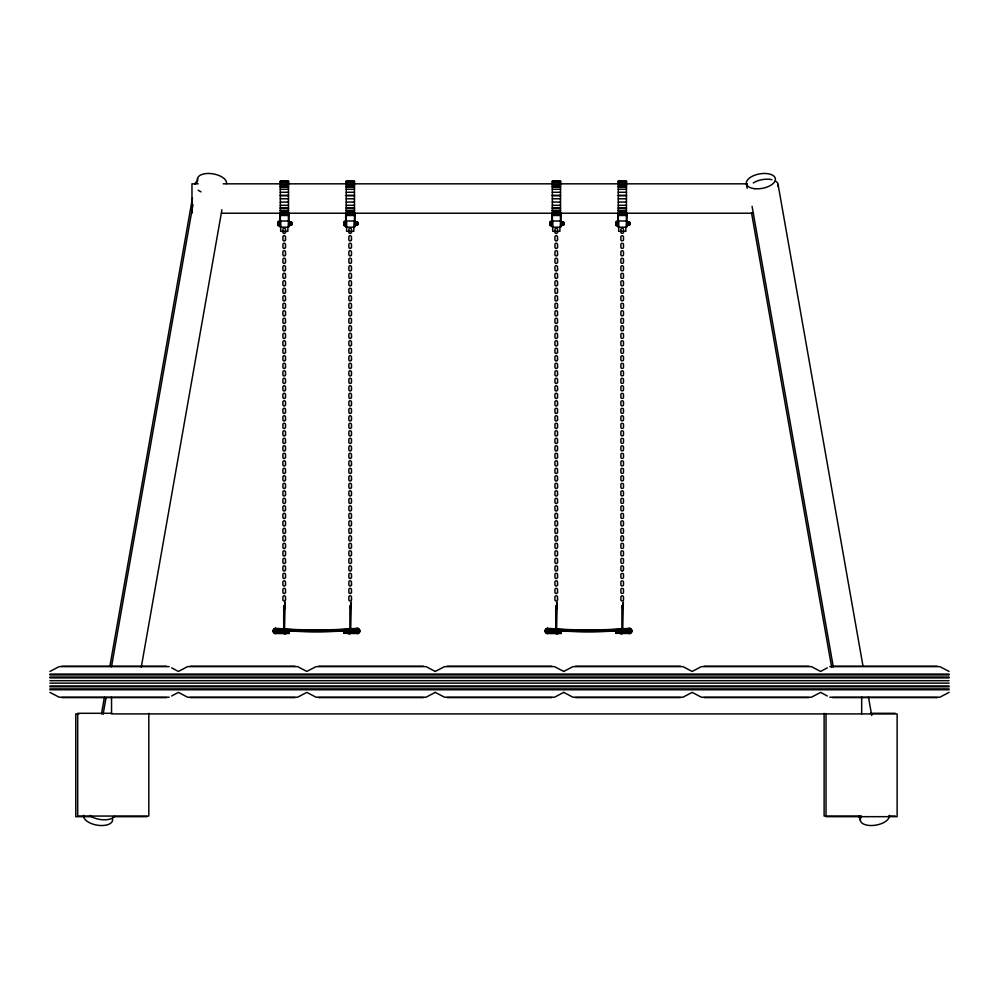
<?xml version="1.0" encoding="UTF-8"?>
<svg xmlns="http://www.w3.org/2000/svg" width="999" height="999" viewBox="0 0 999 999"><rect width="100%" height="100%" fill="white"/><g stroke="black" fill="none" stroke-linecap="round" stroke-linejoin="round"><path stroke-width="1.5" d="M354.458 215.472L346.241 215.472L346.241 181.106L354.458 181.106L354.495 226.973L355.107 213.636M288.511 214.835L280.282 214.935L288.511 215.222M354.458 214.835L346.241 214.885M354.47 214.31L346.241 214.61L354.458 214.473M288.511 214.473L280.282 214.61L288.536 214.31M350.537 632.916L350.587 630.968L343.768 631.38L343.893 633.329L358.216 633.528A2.697 2.697 0 0 0 358.216 628.433L357.53 628.284A510.427 510.427 0 0 1 275.399 628.296L274.713 628.433A2.697 2.697 0 0 0 274.713 633.528L289.036 633.541L289.161 631.58L275.524 631.693L275.399 633.653M622.564 632.916L622.614 630.968L615.796 631.38L615.908 633.329L630.232 633.528A2.697 2.697 0 0 0 630.232 628.433L629.557 628.284A510.427 510.427 0 0 1 547.427 628.296L546.74 628.433A2.697 2.697 0 0 0 546.74 633.528L561.063 633.541L561.188 631.58L547.552 631.693L547.077 630.494M547.427 633.653L547.552 631.693M357.53 628.296L357.492 633.666M629.557 628.296L629.595 631.655L622.614 630.968M49.95 671.453L59.128 666.633L169.193 666.633M435.289 671.453L444.468 666.633L554.532 666.633L563.711 671.453M435.252 692.382L426.086 697.202L316.021 697.202L306.843 692.382L297.64 697.202L187.575 697.202L178.396 692.382L171.691 695.978M563.748 671.453L572.914 666.633L682.979 666.633L692.157 671.453L701.36 666.633L811.425 666.633L820.604 671.453L827.309 667.856M563.711 692.382L554.532 697.202L444.468 697.202L435.289 692.382M949.05 692.382L939.872 697.202L829.807 697.202M101.473 713.973L104.445 697.09M109.865 666.383L192.432 198.127M103.084 714.41L106.069 697.514M111.476 666.808L192.969 204.683M196.753 183.192L197.565 178.584M141.246 667.307L221.915 209.79M274.887 630.806L275.399 628.296M358.142 631.405L350.587 630.968M547.215 630.369L547.427 628.296M274.825 628.746L275.424 628.621A510.427 510.427 0 0 0 357.505 628.621L358.104 628.746M275.424 628.733L274.862 628.846A2.248 2.248 0 0 0 274.862 633.104M358.104 633.216L343.868 633.004M630.094 633.104L615.896 633.004M282.342 631.356C281.456 631.83 272.228 633.054 275.512 630.082A510.427 510.427 0 0 0 357.417 630.082L358.142 630.544M554.37 631.356C553.483 631.83 544.255 633.054 547.539 630.082A510.427 510.427 0 0 0 629.432 630.082C632.717 634.015 621.778 630.282 619.892 631.318M551.61 632.904L546.853 633.216A2.36 2.36 0 0 1 546.853 628.746L547.452 628.621A510.427 510.427 0 0 0 629.532 628.621L630.132 628.746A2.36 2.36 0 0 1 630.132 633.216L626.735 632.929M343.793 631.793C345.005 629.52 362.55 635.077 357.43 629.845A510.427 510.427 0 0 1 275.499 629.845C270.392 635.002 287.949 629.87 289.136 631.992M615.821 631.793C617.032 629.52 634.577 635.077 629.457 629.845A510.427 510.427 0 0 1 547.527 629.845C542.42 635.002 559.977 629.87 561.163 631.992M280.282 181.368L288.511 181.368M346.241 181.368L354.458 181.368M552.31 181.368L560.539 181.368M618.269 181.368L626.485 181.368M280.282 182.967L288.511 182.967M346.241 182.967L354.458 182.967M552.31 182.967L560.539 182.967M618.269 182.967L626.485 182.967M198.214 183.828L191.97 183.828L191.97 213.224M223.164 183.828L280.881 183.828M288.674 183.828L346.391 183.828M354.183 183.828L552.26 183.828M560.064 183.828L619.33 183.828M625.574 183.828L747.227 183.828M280.282 184.528L288.511 184.528M346.241 184.528L354.458 184.528M552.31 184.528L560.539 184.528M618.269 184.528L626.485 184.528M280.282 185.027L288.511 185.027M346.241 185.027L354.458 185.027M552.31 185.027L560.539 185.027M618.269 185.027L626.485 185.027M280.282 186.688L288.511 186.688M346.241 186.688L354.458 186.688M552.31 186.688L560.539 186.688M618.269 186.688L626.485 186.688M280.282 187.063L288.511 187.063M346.241 187.063L354.458 187.063M552.31 187.063L560.539 187.063M618.269 187.063L626.485 187.063M280.282 189.273L288.511 189.273M346.241 189.273L354.458 189.273M552.31 189.273L560.539 189.273M618.269 189.273L626.485 189.273M280.282 192.258L288.511 192.258M346.241 192.258L354.458 192.258M552.31 192.258L560.539 192.258M618.269 192.258L626.485 192.258M280.282 195.467L288.511 195.467M346.241 195.467L354.458 195.467M552.31 195.467L560.539 195.467M618.269 195.467L626.485 195.467M280.282 195.579L288.511 195.579M346.241 195.579L354.458 195.579M552.31 195.579L560.539 195.579M618.269 195.579L626.485 195.579M280.282 198.789L288.511 198.801M346.241 198.789L354.458 198.801M552.31 198.801L560.539 198.789M618.269 198.801L626.485 198.789M280.282 202.123L288.511 201.998M346.241 202.123L354.458 201.998M552.31 201.998L560.539 202.123M618.269 202.123L626.485 201.998M280.282 205.307L288.511 205.307M346.241 205.307L354.458 205.307M552.31 205.307L560.539 205.307M618.269 205.307L626.485 205.307M280.282 207.867L288.511 207.867M346.241 207.867L354.458 207.867M552.31 207.867L560.539 207.867M618.269 207.867L626.485 207.867M280.282 208.217L288.511 208.217M346.241 208.217L354.458 208.217M552.31 208.217L560.539 208.217M618.269 208.217L626.485 208.217M280.282 210.302L288.511 210.302M346.241 210.302L354.458 210.302M552.31 210.302L560.539 210.302M618.269 210.302L626.485 210.302M280.282 210.752L288.511 210.752M346.241 210.752L354.458 210.752M552.31 210.752L560.539 210.752M618.269 210.752L626.485 210.752M280.282 212.3L288.511 212.3M346.241 212.3L354.458 212.3M552.31 212.3L560.539 212.3M618.269 212.3L626.485 212.3M280.282 212.812L288.511 212.812M346.241 212.812L354.458 212.812M552.31 212.812L560.539 212.812M618.269 212.812L626.485 212.812M221.603 213.224L280.881 213.224M288.674 213.224L346.391 213.224M354.183 213.224L552.26 213.224M560.064 213.224L619.33 213.224M625.574 213.224L753.471 213.224M560.539 214.885L552.31 215.222L560.539 215.222M626.485 214.885L618.269 215.222L626.485 215.222M346.241 215.222L354.458 215.222M280.282 215.472L288.511 215.472M552.31 215.472L560.539 215.472M618.269 215.472L626.485 215.472M288.399 220.991L280.682 220.991L280.682 231.306L287.874 231.306L287.874 227.198L280.682 227.198M560.427 220.991L552.709 220.991L552.709 231.306L559.902 231.306L559.902 227.198L552.709 227.198M626.385 220.991L618.668 220.991L618.668 231.306L625.861 231.306L625.861 227.198L618.668 227.198M279.295 221.653L277.822 221.653L277.822 225.474L279.295 225.474M345.254 221.653L343.781 221.653L343.781 225.474L345.254 225.474M551.323 221.653L549.85 221.653L549.85 225.474L551.323 225.474M617.282 221.653L615.809 221.653L615.809 225.474L617.282 225.474M289.423 221.903L291.358 221.903L291.358 225.225L289.423 225.225M355.382 221.903L357.317 221.903L357.317 225.225L355.382 225.225M627.409 221.903L629.345 221.903L629.345 225.225L627.409 225.225M277.822 222.615L279.295 222.615M343.781 222.615L345.254 222.615M549.85 222.615L551.323 222.615M615.809 222.615L617.282 222.615M289.423 223.564L291.358 223.564M355.382 223.564L357.317 223.564M561.45 223.564L563.386 223.564M627.409 223.564L629.345 223.564M277.822 224.525L279.295 224.525M343.781 224.525L345.254 224.525M549.85 224.525L551.323 224.525M615.809 224.525L617.282 224.525M288.536 226.973L289.161 213.636M560.564 226.973L561.188 213.636M626.523 226.973L627.135 213.636M346.641 227.198L353.833 227.198L353.833 231.306L346.641 231.306L346.641 220.991L354.358 220.991L354.358 227.235M283.704 606.381L284.528 606.381M621.902 606.381L622.727 606.381M283.704 608.116L284.528 608.116M349.875 608.116L350.699 608.116M555.731 608.116L556.543 608.116M621.902 608.116L622.727 608.116M283.704 608.329L284.528 608.329M555.731 608.329L556.543 608.329M621.902 608.329L622.727 608.329M284.528 609.278L285.14 602.085L284.528 628.92L283.704 628.92M350.699 609.278L351.311 602.085L350.699 628.92M556.543 609.278L557.167 602.085L556.543 631.805M622.727 609.278L623.339 602.085L622.727 628.92M283.704 628.096L284.528 628.096M349.875 628.096L350.699 628.096M555.731 628.096L556.543 628.096M621.902 628.096L622.727 628.096M283.704 628.783L284.528 628.783M349.875 628.783L350.699 628.783M555.731 628.783L556.543 628.783M621.902 628.783L622.727 628.783M555.731 628.92L556.543 628.92M283.704 633.241L284.528 633.241M349.875 633.241L350.699 633.241M555.731 633.241L556.543 633.241M621.902 633.241L622.727 633.241M61.813 666.221L166.508 666.221M190.26 666.221L294.955 666.221M318.706 666.221L423.401 666.221M447.152 666.221L551.848 666.221M575.599 666.221L680.294 666.221M704.045 666.221L808.74 666.221M832.492 666.221L937.187 666.221M829.807 666.633L939.872 666.633L949.05 671.453M49.95 674.075L949.05 674.075M49.95 674.937L949.05 674.937M49.95 677.035L949.05 677.035M49.95 677.909L949.05 677.909M49.95 680.694L949.05 680.694M49.95 683.141L949.05 683.141M49.95 685.926L949.05 685.926M49.95 686.8L949.05 686.8M49.95 688.898L949.05 688.898M49.95 689.772L949.05 689.772M169.193 697.202L59.128 697.202L49.95 692.382M61.813 697.614L166.508 697.614M190.26 697.614L294.955 697.614M318.706 697.614L423.401 697.614M447.152 697.614L551.848 697.614M575.599 697.614L680.294 697.614M704.045 697.614L808.74 697.614M832.492 697.614L937.187 697.614M111.701 713.298L77.697 713.298L77.697 816.058L148.801 816.058L148.801 713.298M870.479 713.298L895.216 713.298M78.871 713.91L75.787 713.91L75.787 816.67L92.782 816.67M861.213 816.058L824.113 816.058L824.113 713.298M889.035 816.058L895.216 816.058M112.887 816.67L146.89 816.67M557.067 632.854L561.088 633.091M561.088 633.204L546.89 633.104M289.061 633.091L274.825 633.216M357.505 628.733L358.067 628.846A2.248 2.248 0 0 1 358.067 633.104M827.309 695.978L820.641 692.382L811.425 697.202L701.36 697.202L692.195 692.382L682.979 697.202L572.914 697.202L563.748 692.382M171.691 667.856L178.359 671.453L187.575 666.633L297.64 666.633L306.805 671.453L316.021 666.633L426.086 666.633L435.252 671.453M778.046 184.303L863.049 666.383M868.468 697.09L871.715 715.509M752.072 206.293L833.291 666.882M859.552 815.808L860.364 820.416M746.39 183.691L747.202 188.299M751.535 212.862L831.668 667.307M629.42 631.693L629.52 633.666M554.37 631.168L554.383 633.116M282.342 631.168L282.355 633.116M861.675 697.165L861.675 713.91M826.023 713.91L826.023 816.67L897.127 816.67L897.127 713.91L111.538 713.91L111.538 697.165M629.932 222.54L629.932 224.588M629.82 222.327L629.82 224.787M629.595 222.327L629.595 224.787M629.133 222.327L629.133 224.787M628.908 222.327L628.908 224.787M628.671 222.552L628.671 223.351M628.671 223.676L628.671 224.787M628.446 222.552L628.446 223.351M628.446 223.676L628.446 224.787M628.209 222.552L628.209 223.351M628.209 223.676L628.209 224.787M627.984 222.552L627.984 223.351M627.984 223.676L627.984 224.787M627.747 222.552L627.747 223.351M627.747 223.676L627.747 224.787M627.285 220.617L627.285 226.511M626.947 220.617L626.947 226.511M626.385 227.235L626.485 181.106L618.269 181.106L618.344 226.973L617.732 213.636M622.315 606.393L622.315 608.329M621.902 605.594L621.902 628.92M617.619 220.617L617.619 226.511M617.282 220.617L617.282 226.511M563.985 222.54L563.985 224.588M563.861 222.327L563.861 224.787M563.636 222.327L563.636 224.787M563.174 222.327L563.174 224.787M562.949 222.327L562.949 224.787M562.712 222.552L562.712 223.351M562.712 223.676L562.712 224.787M562.487 222.552L562.487 223.351M562.487 223.676L562.487 224.787M562.25 222.552L562.25 223.351M562.25 223.676L562.25 224.787M562.025 222.552L562.025 223.351M562.025 223.676L562.025 224.787M561.8 222.552L561.8 223.351M561.8 223.676L561.8 224.787M561.338 220.617L561.338 226.511M560.988 220.617L560.988 226.511M560.427 227.235L560.539 181.106L552.31 181.106L552.385 226.973L551.773 213.636M555.731 605.594L555.731 631.805M551.323 220.617L551.323 226.511M357.917 222.54L357.917 224.588M357.792 222.327L357.792 224.787M357.567 222.327L357.567 224.787M357.217 222.54L357.105 224.787M356.88 222.552L356.88 223.351M356.88 223.676L356.88 224.787M356.643 222.552L356.643 223.351M356.643 223.676L356.643 224.787M356.418 222.552L356.418 223.351M356.418 223.676L356.418 224.787M356.181 222.552L356.181 223.351M356.181 223.676L356.181 224.787M355.956 222.552L355.956 223.351M355.956 223.676L355.956 224.787M355.719 222.552L355.719 223.351M355.719 223.676L355.719 224.787M355.269 220.617L355.269 226.511M354.92 220.617L354.92 226.511M349.875 605.594L349.875 631.805M346.316 214.31L345.704 226.973L345.704 213.636M345.592 220.617L345.592 226.511M345.254 220.617L345.254 226.511M291.958 222.54L291.958 224.588M291.845 222.327L291.845 224.787M291.608 222.327L291.608 224.787M291.271 222.54L291.146 224.787M290.921 222.552L290.921 223.351M290.921 223.676L290.921 224.787M290.684 222.552L290.684 223.351M290.684 223.676L290.684 224.787M290.459 222.552L290.459 223.351M290.459 223.676L290.459 224.787M290.234 222.552L290.234 223.351M290.234 223.676L290.234 224.787M289.997 222.552L289.997 223.351M289.997 223.676L289.997 224.787M289.772 222.552L289.772 223.351M289.772 223.676L289.772 224.787M289.31 220.617L289.31 226.511M288.961 220.617L288.961 226.511M288.399 227.235L288.511 181.106L280.282 181.106L280.369 226.973L279.745 213.636M284.116 606.393L284.116 608.329M283.704 605.594L283.704 631.805M279.645 220.617L279.645 226.511M279.295 220.617L279.295 226.511M753.283 182.954A14.698 7.343 -10 0 1 771.902 179.67M775.461 181.031A14.698 7.343 -10 0 1 777.884 186.264M889.31 815.309A14.698 7.343 -10 0 1 872.314 825.511A14.698 7.343 -10 0 1 861.662 816.445M860.239 817.969A14.698 7.343 -10 0 1 858.478 816.483M622.839 600.861A1.311 1.311 0 0 0 623.488 599.725L623.488 597.115A1.311 1.311 0 0 0 622.839 595.978M621.853 600.986A1.311 1.311 0 0 1 620.879 599.725L620.879 597.115A1.311 1.311 0 0 1 621.853 595.854M622.839 593.356A1.311 1.311 0 0 0 623.488 592.22L623.488 589.61A1.311 1.311 0 0 0 622.839 588.486M621.853 593.481A1.311 1.311 0 0 1 620.879 592.22L620.879 589.61A1.311 1.311 0 0 1 621.853 588.349M622.839 585.851A1.311 1.311 0 0 0 623.488 584.715L623.488 582.105A1.311 1.311 0 0 0 622.839 580.981M621.853 585.976A1.311 1.311 0 0 1 620.879 584.715L620.879 582.105A1.311 1.311 0 0 1 621.853 580.856M622.839 578.346A1.311 1.311 0 0 0 623.488 577.222L623.488 574.612A1.311 1.311 0 0 0 622.839 573.476M621.853 578.483A1.311 1.311 0 0 1 620.879 577.222L620.879 574.612A1.311 1.311 0 0 1 621.853 573.351M622.527 570.978A1.311 1.311 0 0 0 623.488 569.717L623.488 567.107A1.311 1.311 0 0 0 622.839 565.971M621.853 570.978A1.311 1.311 0 0 1 620.879 569.717L620.879 567.107A1.311 1.311 0 0 1 621.853 565.846M622.839 563.349A1.311 1.311 0 0 0 623.488 562.212L623.488 559.602A1.311 1.311 0 0 0 622.839 558.478M621.853 563.473A1.311 1.311 0 0 1 620.879 562.212L620.879 559.602A1.311 1.311 0 0 1 621.853 558.341M622.839 555.844A1.311 1.311 0 0 0 623.488 554.707L623.488 552.097A1.311 1.311 0 0 0 622.839 550.973M621.853 555.968A1.311 1.311 0 0 1 620.879 554.707L620.879 552.097A1.311 1.311 0 0 1 621.853 550.836M622.839 548.339A1.311 1.311 0 0 0 623.488 547.215L623.488 544.605A1.311 1.311 0 0 0 622.839 543.468M621.853 548.476A1.311 1.311 0 0 1 620.879 547.215L620.879 544.605A1.311 1.311 0 0 1 621.853 543.344M622.839 540.834A1.311 1.311 0 0 0 623.488 539.71L623.488 537.1A1.311 1.311 0 0 0 622.839 535.963M621.853 540.971A1.311 1.311 0 0 1 620.879 539.71L620.879 537.1A1.311 1.311 0 0 1 621.853 535.839M622.839 533.341A1.311 1.311 0 0 0 623.488 532.205L623.488 529.595A1.311 1.311 0 0 0 622.839 528.471M621.853 533.466A1.311 1.311 0 0 1 620.879 532.205L620.879 529.595A1.311 1.311 0 0 1 621.853 528.334M622.839 525.836A1.311 1.311 0 0 0 623.488 524.7L623.488 522.09A1.311 1.311 0 0 0 622.839 520.966M621.853 525.961A1.311 1.311 0 0 1 620.879 524.7L620.879 522.09A1.311 1.311 0 0 1 621.853 520.829M622.839 518.331A1.311 1.311 0 0 0 623.488 517.207L623.488 514.597A1.311 1.311 0 0 0 622.839 513.461M621.853 518.469A1.311 1.311 0 0 1 620.879 517.207L620.879 514.597A1.311 1.311 0 0 1 621.853 513.336M622.839 510.826A1.311 1.311 0 0 0 623.488 509.702L623.488 507.092A1.311 1.311 0 0 0 622.839 505.956M621.853 510.964A1.311 1.311 0 0 1 620.879 509.702L620.879 507.092A1.311 1.311 0 0 1 621.853 505.831M622.839 503.334A1.311 1.311 0 0 0 623.488 502.197L623.488 499.587A1.311 1.311 0 0 0 622.839 498.464M621.853 503.459A1.311 1.311 0 0 1 620.879 502.197L620.879 499.587A1.311 1.311 0 0 1 621.853 498.326M622.839 495.829A1.311 1.311 0 0 0 623.488 494.692L623.488 492.082A1.311 1.311 0 0 0 622.839 490.959M621.853 495.954A1.311 1.311 0 0 1 620.879 494.692L620.879 492.082A1.311 1.311 0 0 1 621.853 490.821M622.839 488.324A1.311 1.311 0 0 0 623.488 487.2L623.488 484.59A1.311 1.311 0 0 0 622.839 483.454M621.853 488.449A1.311 1.311 0 0 1 620.879 487.2L620.879 484.59A1.311 1.311 0 0 1 621.853 483.329M622.839 480.819A1.311 1.311 0 0 0 623.488 479.695L623.488 477.085A1.311 1.311 0 0 0 622.839 475.949M621.853 480.956A1.311 1.311 0 0 1 620.879 479.695L620.879 477.085A1.311 1.311 0 0 1 621.853 475.824M622.839 473.326A1.311 1.311 0 0 0 623.488 472.19L623.488 469.58A1.311 1.311 0 0 0 622.839 468.444M621.853 473.451A1.311 1.311 0 0 1 620.879 472.19L620.879 469.58A1.311 1.311 0 0 1 621.853 468.319M622.839 465.821A1.311 1.311 0 0 0 623.488 464.685L623.488 462.075A1.311 1.311 0 0 0 622.839 460.951M621.853 465.946A1.311 1.311 0 0 1 620.879 464.685L620.879 462.075A1.311 1.311 0 0 1 621.853 460.814M622.839 458.316A1.311 1.311 0 0 0 623.488 457.18L623.488 454.57A1.311 1.311 0 0 0 622.839 453.446M621.853 458.441A1.311 1.311 0 0 1 620.879 457.18L620.879 454.57A1.311 1.311 0 0 1 621.853 453.321M622.839 450.811A1.311 1.311 0 0 0 623.488 449.687L623.488 447.077A1.311 1.311 0 0 0 622.839 445.941M621.853 450.949A1.311 1.311 0 0 1 620.879 449.687L620.879 447.077A1.311 1.311 0 0 1 621.853 445.816M622.839 443.306A1.311 1.311 0 0 0 623.488 442.182L623.488 439.572A1.311 1.311 0 0 0 622.839 438.436M621.853 443.444A1.311 1.311 0 0 1 620.879 442.182L620.879 439.572A1.311 1.311 0 0 1 621.853 438.311M622.839 435.814A1.311 1.311 0 0 0 623.488 434.677L623.488 432.067A1.311 1.311 0 0 0 622.839 430.944M621.853 435.939A1.311 1.311 0 0 1 620.879 434.677L620.879 432.067A1.311 1.311 0 0 1 621.853 430.806M622.839 428.309A1.311 1.311 0 0 0 623.488 427.172L623.488 424.563A1.311 1.311 0 0 0 622.839 423.439M621.853 428.434A1.311 1.311 0 0 1 620.879 427.172L620.879 424.563A1.311 1.311 0 0 1 621.853 423.301M622.839 420.804A1.311 1.311 0 0 0 623.488 419.68L623.488 417.07A1.311 1.311 0 0 0 622.839 415.934M621.853 420.941A1.311 1.311 0 0 1 620.879 419.68L620.879 417.07A1.311 1.311 0 0 1 621.853 415.809M622.839 413.299A1.311 1.311 0 0 0 623.488 412.175L623.488 409.565A1.311 1.311 0 0 0 622.839 408.429M621.853 413.436A1.311 1.311 0 0 1 620.879 412.175L620.879 409.565A1.311 1.311 0 0 1 621.853 408.304M622.839 405.806A1.311 1.311 0 0 0 623.488 404.67L623.488 402.06A1.311 1.311 0 0 0 622.839 400.936M621.853 405.931A1.311 1.311 0 0 1 620.879 404.67L620.879 402.06A1.311 1.311 0 0 1 621.853 400.799M622.839 398.301A1.311 1.311 0 0 0 623.488 397.165L623.488 394.555A1.311 1.311 0 0 0 622.839 393.431M621.853 398.426A1.311 1.311 0 0 1 620.879 397.165L620.879 394.555A1.311 1.311 0 0 1 621.853 393.294M622.839 390.796A1.311 1.311 0 0 0 623.488 389.672L623.488 387.063A1.311 1.311 0 0 0 622.839 385.926M621.853 390.934A1.311 1.311 0 0 1 620.879 389.672L620.879 387.063A1.311 1.311 0 0 1 621.853 385.801M622.839 383.291A1.311 1.311 0 0 0 623.488 382.167L623.488 379.558A1.311 1.311 0 0 0 622.839 378.421M621.853 383.429A1.311 1.311 0 0 1 620.879 382.167L620.879 379.558A1.311 1.311 0 0 1 621.853 378.296M622.839 375.799A1.311 1.311 0 0 0 623.488 374.662L623.488 372.053A1.311 1.311 0 0 0 622.839 370.929M621.853 375.924A1.311 1.311 0 0 1 620.879 374.662L620.879 372.053A1.311 1.311 0 0 1 621.853 370.791M622.839 368.294A1.311 1.311 0 0 0 623.488 367.157L623.488 364.548A1.311 1.311 0 0 0 622.839 363.424M621.853 368.419A1.311 1.311 0 0 1 620.879 367.157L620.879 364.548A1.311 1.311 0 0 1 621.853 363.286M622.839 360.789A1.311 1.311 0 0 0 623.488 359.665L623.488 357.055A1.311 1.311 0 0 0 622.839 355.919M621.853 360.914A1.311 1.311 0 0 1 620.879 359.665L620.879 357.055A1.311 1.311 0 0 1 621.853 355.794M622.839 353.284A1.311 1.311 0 0 0 623.488 352.16L623.488 349.55A1.311 1.311 0 0 0 622.839 348.414M621.853 353.421A1.311 1.311 0 0 1 620.879 352.16L620.879 349.55A1.311 1.311 0 0 1 621.853 348.289M622.839 345.779A1.311 1.311 0 0 0 623.488 344.655L623.488 342.045A1.311 1.311 0 0 0 622.839 340.909M621.853 345.916A1.311 1.311 0 0 1 620.879 344.655L620.879 342.045A1.311 1.311 0 0 1 621.853 340.784M622.839 338.286A1.311 1.311 0 0 0 623.488 337.15L623.488 334.54A1.311 1.311 0 0 0 622.839 333.416M621.853 338.411A1.311 1.311 0 0 1 620.879 337.15L620.879 334.54A1.311 1.311 0 0 1 621.853 333.279M622.839 330.781A1.311 1.311 0 0 0 623.488 329.645L623.488 327.035A1.311 1.311 0 0 0 622.839 325.911M621.853 330.906A1.311 1.311 0 0 1 620.879 329.645L620.879 327.035A1.311 1.311 0 0 1 621.853 325.774M622.839 323.276A1.311 1.311 0 0 0 623.488 322.153L623.488 319.543A1.311 1.311 0 0 0 622.839 318.406M621.853 323.414A1.311 1.311 0 0 1 620.879 322.153L620.879 319.543A1.311 1.311 0 0 1 621.853 318.281M622.839 315.771A1.311 1.311 0 0 0 623.488 314.648L623.488 312.038A1.311 1.311 0 0 0 622.839 310.901M621.853 315.909A1.311 1.311 0 0 1 620.879 314.648L620.879 312.038A1.311 1.311 0 0 1 621.853 310.776M622.839 308.279A1.311 1.311 0 0 0 623.488 307.143L623.488 304.533A1.311 1.311 0 0 0 622.839 303.409M621.853 308.404A1.311 1.311 0 0 1 620.879 307.143L620.879 304.533A1.311 1.311 0 0 1 621.853 303.271M622.839 300.774A1.311 1.311 0 0 0 623.488 299.638L623.488 297.028A1.311 1.311 0 0 0 622.839 295.904M621.853 300.899A1.311 1.311 0 0 1 620.879 299.638L620.879 297.028A1.311 1.311 0 0 1 621.853 295.766M622.839 293.269A1.311 1.311 0 0 0 623.488 292.145L623.488 289.535A1.311 1.311 0 0 0 622.839 288.399M621.853 293.406A1.311 1.311 0 0 1 620.879 292.145L620.879 289.535A1.311 1.311 0 0 1 621.853 288.274M622.839 285.764A1.311 1.311 0 0 0 623.488 284.64L623.488 282.03A1.311 1.311 0 0 0 622.839 280.894M621.853 285.901A1.311 1.311 0 0 1 620.879 284.64L620.879 282.03A1.311 1.311 0 0 1 621.853 280.769M622.839 278.271A1.311 1.311 0 0 0 623.488 277.135L623.488 274.525A1.311 1.311 0 0 0 622.839 273.401M621.853 278.396A1.311 1.311 0 0 1 620.879 277.135L620.879 274.525A1.311 1.311 0 0 1 621.853 273.264M622.839 270.766A1.311 1.311 0 0 0 623.488 269.63L623.488 267.02A1.311 1.311 0 0 0 622.839 265.896M621.853 270.891A1.311 1.311 0 0 1 620.879 269.63L620.879 267.02A1.311 1.311 0 0 1 621.853 265.759M622.839 263.261A1.311 1.311 0 0 0 623.488 262.138L623.488 259.528A1.311 1.311 0 0 0 622.839 258.391M621.853 263.399A1.311 1.311 0 0 1 620.879 262.138L620.879 259.528A1.311 1.311 0 0 1 621.853 258.266M622.839 255.756A1.311 1.311 0 0 0 623.488 254.633L623.488 252.023A1.311 1.311 0 0 0 622.839 250.886M621.853 255.894A1.311 1.311 0 0 1 620.879 254.633L620.879 252.023A1.311 1.311 0 0 1 621.853 250.761M622.839 248.264A1.311 1.311 0 0 0 623.488 247.128L623.488 244.518A1.311 1.311 0 0 0 622.839 243.394M621.853 248.389A1.311 1.311 0 0 1 620.879 247.128L620.879 244.518A1.311 1.311 0 0 1 621.853 243.257M622.839 240.759A1.311 1.311 0 0 0 623.488 239.623L623.488 237.013A1.311 1.311 0 0 0 622.839 235.889M621.853 240.884A1.311 1.311 0 0 1 620.879 239.623L620.879 237.013A1.311 1.311 0 0 1 621.853 235.752M622.839 233.254A1.311 1.311 0 0 0 623.488 232.13L623.488 229.508A1.311 1.311 0 0 0 622.19 228.209A1.311 1.311 0 0 0 620.879 229.508L620.879 232.13A1.311 1.311 0 0 0 621.853 233.379M200.999 191.845A14.698 7.343 10 0 1 198.202 190.172M194.867 184.303A14.698 7.343 10 0 1 197.44 181.031M112.388 818.456A14.698 7.343 10 0 1 98.701 825.374A14.698 7.343 10 0 1 83.604 815.309M114.435 816.483A14.698 7.343 10 0 1 89.648 815.459M197.727 180.544A14.698 7.343 10 0 1 211.413 173.626A14.698 7.343 10 0 1 226.523 183.691M552.31 214.31L560.539 214.61L552.31 214.31M618.269 214.31L626.485 214.61L618.269 214.31M282.692 633.166L285.539 633.741L282.692 633.166M554.72 633.166L557.567 633.741L554.72 633.166M351.71 633.166L348.863 633.741L351.71 633.166M623.738 633.166L620.891 633.741L623.738 633.166M288.511 181.968L280.282 181.968L288.511 182.018M354.458 181.968L346.241 181.968L354.458 182.018M560.539 181.968L552.31 181.968L560.539 182.018M626.485 181.968L618.269 181.968L626.485 182.018M563.386 221.903L561.45 221.903L561.45 225.225L563.386 225.225L563.386 221.903M284.528 606.668L283.704 606.668L284.528 606.793M350.699 606.668L349.875 606.668L350.699 606.793M556.543 606.668L555.731 606.668L556.543 606.793M622.727 606.668L621.902 606.668L622.727 606.793M557.542 232.13L557.542 229.508A1.311 1.311 0 0 0 556.231 228.209A1.311 1.311 0 0 0 554.932 229.508L554.932 232.13A1.311 1.311 0 0 0 556.231 233.429A1.311 1.311 0 0 0 557.542 232.13M557.542 239.623L557.542 237.013A1.311 1.311 0 0 0 556.231 235.714A1.311 1.311 0 0 0 554.932 237.013L554.932 239.623A1.311 1.311 0 0 0 556.231 240.934A1.311 1.311 0 0 0 557.542 239.623M557.542 247.128L557.542 244.518A1.311 1.311 0 0 0 556.231 243.219A1.311 1.311 0 0 0 554.932 244.518L554.932 247.128A1.311 1.311 0 0 0 556.231 248.439A1.311 1.311 0 0 0 557.542 247.128M557.542 254.633L557.542 252.023A1.311 1.311 0 0 0 556.231 250.712A1.311 1.311 0 0 0 554.932 252.023L554.932 254.633A1.311 1.311 0 0 0 556.231 255.931A1.311 1.311 0 0 0 557.542 254.633M557.542 262.138L557.542 259.528A1.311 1.311 0 0 0 556.231 258.217A1.311 1.311 0 0 0 554.932 259.528L554.932 262.138A1.311 1.311 0 0 0 556.231 263.436A1.311 1.311 0 0 0 557.542 262.138M557.542 269.63L557.542 267.02A1.311 1.311 0 0 0 556.231 265.722A1.311 1.311 0 0 0 554.932 267.02L554.932 269.63A1.311 1.311 0 0 0 556.231 270.941A1.311 1.311 0 0 0 557.542 269.63M557.542 277.135L557.542 274.525A1.311 1.311 0 0 0 556.231 273.227A1.311 1.311 0 0 0 554.932 274.525L554.932 277.135A1.311 1.311 0 0 0 556.231 278.446A1.311 1.311 0 0 0 557.542 277.135M557.542 284.64L557.542 282.03A1.311 1.311 0 0 0 556.231 280.719A1.311 1.311 0 0 0 554.932 282.03L554.932 284.64A1.311 1.311 0 0 0 556.231 285.939A1.311 1.311 0 0 0 557.542 284.64M557.542 292.145L557.542 289.535A1.311 1.311 0 0 0 556.231 288.224A1.311 1.311 0 0 0 554.932 289.535L554.932 292.145A1.311 1.311 0 0 0 556.231 293.444A1.311 1.311 0 0 0 557.542 292.145M557.542 299.638L557.542 297.028A1.311 1.311 0 0 0 556.231 295.729A1.311 1.311 0 0 0 554.932 297.028L554.932 299.638A1.311 1.311 0 0 0 556.231 300.949A1.311 1.311 0 0 0 557.542 299.638M557.542 307.143L557.542 304.533A1.311 1.311 0 0 0 556.231 303.234A1.311 1.311 0 0 0 554.932 304.533L554.932 307.143A1.311 1.311 0 0 0 556.231 308.454A1.311 1.311 0 0 0 557.542 307.143M557.542 314.648L557.542 312.038A1.311 1.311 0 0 0 556.231 310.726A1.311 1.311 0 0 0 554.932 312.038L554.932 314.648A1.311 1.311 0 0 0 556.231 315.946A1.311 1.311 0 0 0 557.542 314.648M557.542 322.153L557.542 319.543A1.311 1.311 0 0 0 556.231 318.231A1.311 1.311 0 0 0 554.932 319.543L554.932 322.153A1.311 1.311 0 0 0 556.231 323.451A1.311 1.311 0 0 0 557.542 322.153M557.542 329.645L557.542 327.035A1.311 1.311 0 0 0 556.231 325.736A1.311 1.311 0 0 0 554.932 327.035L554.932 329.645A1.311 1.311 0 0 0 556.231 330.956A1.311 1.311 0 0 0 557.542 329.645M557.542 337.15L557.542 334.54A1.311 1.311 0 0 0 556.231 333.241A1.311 1.311 0 0 0 554.932 334.54L554.932 337.15A1.311 1.311 0 0 0 556.231 338.461A1.311 1.311 0 0 0 557.542 337.15M557.542 344.655L557.542 342.045A1.311 1.311 0 0 0 556.231 340.734A1.311 1.311 0 0 0 554.932 342.045L554.932 344.655A1.311 1.311 0 0 0 556.231 345.954A1.311 1.311 0 0 0 557.542 344.655M557.542 352.16L557.542 349.55A1.311 1.311 0 0 0 556.231 348.239A1.311 1.311 0 0 0 554.932 349.55L554.932 352.16A1.311 1.311 0 0 0 556.231 353.459A1.311 1.311 0 0 0 557.542 352.16M557.542 359.665L557.542 357.055A1.311 1.311 0 0 0 556.231 355.744A1.311 1.311 0 0 0 554.932 357.055L554.932 359.665A1.311 1.311 0 0 0 556.231 360.964A1.311 1.311 0 0 0 557.542 359.665M557.542 367.157L557.542 364.548A1.311 1.311 0 0 0 556.231 363.249A1.311 1.311 0 0 0 554.932 364.548L554.932 367.157A1.311 1.311 0 0 0 556.231 368.469A1.311 1.311 0 0 0 557.542 367.157M557.542 374.662L557.542 372.053A1.311 1.311 0 0 0 556.231 370.754A1.311 1.311 0 0 0 554.932 372.053L554.932 374.662A1.311 1.311 0 0 0 556.231 375.974A1.311 1.311 0 0 0 557.542 374.662M557.542 382.167L557.542 379.558A1.311 1.311 0 0 0 556.231 378.246A1.311 1.311 0 0 0 554.932 379.558L554.932 382.167A1.311 1.311 0 0 0 556.231 383.466A1.311 1.311 0 0 0 557.542 382.167M557.542 389.672L557.542 387.063A1.311 1.311 0 0 0 556.231 385.751A1.311 1.311 0 0 0 554.932 387.063L554.932 389.672A1.311 1.311 0 0 0 556.231 390.971A1.311 1.311 0 0 0 557.542 389.672M557.542 397.165L557.542 394.555A1.311 1.311 0 0 0 556.231 393.256A1.311 1.311 0 0 0 554.932 394.555L554.932 397.165A1.311 1.311 0 0 0 556.231 398.476A1.311 1.311 0 0 0 557.542 397.165M557.542 404.67L557.542 402.06A1.311 1.311 0 0 0 556.231 400.761A1.311 1.311 0 0 0 554.932 402.06L554.932 404.67A1.311 1.311 0 0 0 556.231 405.981A1.311 1.311 0 0 0 557.542 404.67M557.542 412.175L557.542 409.565A1.311 1.311 0 0 0 556.231 408.254A1.311 1.311 0 0 0 554.932 409.565L554.932 412.175A1.311 1.311 0 0 0 556.231 413.474A1.311 1.311 0 0 0 557.542 412.175M557.542 419.68L557.542 417.07A1.311 1.311 0 0 0 556.231 415.759A1.311 1.311 0 0 0 554.932 417.07L554.932 419.68A1.311 1.311 0 0 0 556.231 420.979A1.311 1.311 0 0 0 557.542 419.68M557.542 427.172L557.542 424.563A1.311 1.311 0 0 0 556.231 423.264A1.311 1.311 0 0 0 554.932 424.563L554.932 427.172A1.311 1.311 0 0 0 556.231 428.484A1.311 1.311 0 0 0 557.542 427.172M557.542 434.677L557.542 432.067A1.311 1.311 0 0 0 556.231 430.769A1.311 1.311 0 0 0 554.932 432.067L554.932 434.677A1.311 1.311 0 0 0 556.231 435.989A1.311 1.311 0 0 0 557.542 434.677M557.542 442.182L557.542 439.572A1.311 1.311 0 0 0 556.231 438.261A1.311 1.311 0 0 0 554.932 439.572L554.932 442.182A1.311 1.311 0 0 0 556.231 443.481A1.311 1.311 0 0 0 557.542 442.182M557.542 449.687L557.542 447.077A1.311 1.311 0 0 0 556.231 445.766A1.311 1.311 0 0 0 554.932 447.077L554.932 449.687A1.311 1.311 0 0 0 556.231 450.986A1.311 1.311 0 0 0 557.542 449.687M557.542 457.18L557.542 454.57A1.311 1.311 0 0 0 556.231 453.271A1.311 1.311 0 0 0 554.932 454.57L554.932 457.18A1.311 1.311 0 0 0 556.231 458.491A1.311 1.311 0 0 0 557.542 457.18M557.542 464.685L557.542 462.075A1.311 1.311 0 0 0 556.231 460.776A1.311 1.311 0 0 0 554.932 462.075L554.932 464.685A1.311 1.311 0 0 0 556.231 465.996A1.311 1.311 0 0 0 557.542 464.685M557.542 472.19L557.542 469.58A1.311 1.311 0 0 0 556.231 468.269A1.311 1.311 0 0 0 554.932 469.58L554.932 472.19A1.311 1.311 0 0 0 556.231 473.501A1.311 1.311 0 0 0 557.542 472.19M557.542 479.695L557.542 477.085A1.311 1.311 0 0 0 556.231 475.774A1.311 1.311 0 0 0 554.932 477.085L554.932 479.695A1.311 1.311 0 0 0 556.231 480.994A1.311 1.311 0 0 0 557.542 479.695M557.542 487.2L557.542 484.59A1.311 1.311 0 0 0 556.231 483.279A1.311 1.311 0 0 0 554.932 484.59L554.932 487.2A1.311 1.311 0 0 0 556.231 488.499A1.311 1.311 0 0 0 557.542 487.2M557.542 494.692L557.542 492.082A1.311 1.311 0 0 0 556.231 490.784A1.311 1.311 0 0 0 554.932 492.082L554.932 494.692A1.311 1.311 0 0 0 556.231 496.003A1.311 1.311 0 0 0 557.542 494.692M557.542 502.197L557.542 499.587A1.311 1.311 0 0 0 556.231 498.289A1.311 1.311 0 0 0 554.932 499.587L554.932 502.197A1.311 1.311 0 0 0 556.231 503.508A1.311 1.311 0 0 0 557.542 502.197M557.542 509.702L557.542 507.092A1.311 1.311 0 0 0 556.231 505.781A1.311 1.311 0 0 0 554.932 507.092L554.932 509.702A1.311 1.311 0 0 0 556.231 511.001A1.311 1.311 0 0 0 557.542 509.702M557.542 517.207L557.542 514.597A1.311 1.311 0 0 0 556.231 513.286A1.311 1.311 0 0 0 554.932 514.597L554.932 517.207A1.311 1.311 0 0 0 556.231 518.506A1.311 1.311 0 0 0 557.542 517.207M557.542 524.7L557.542 522.09A1.311 1.311 0 0 0 556.231 520.791A1.311 1.311 0 0 0 554.932 522.09L554.932 524.7A1.311 1.311 0 0 0 556.231 526.011A1.311 1.311 0 0 0 557.542 524.7M557.542 532.205L557.542 529.595A1.311 1.311 0 0 0 556.231 528.296A1.311 1.311 0 0 0 554.932 529.595L554.932 532.205A1.311 1.311 0 0 0 556.231 533.516A1.311 1.311 0 0 0 557.542 532.205M557.542 539.71L557.542 537.1A1.311 1.311 0 0 0 556.231 535.789A1.311 1.311 0 0 0 554.932 537.1L554.932 539.71A1.311 1.311 0 0 0 556.231 541.008A1.311 1.311 0 0 0 557.542 539.71M557.542 547.215L557.542 544.605A1.311 1.311 0 0 0 556.231 543.294A1.311 1.311 0 0 0 554.932 544.605L554.932 547.215A1.311 1.311 0 0 0 556.231 548.513A1.311 1.311 0 0 0 557.542 547.215M557.542 554.707L557.542 552.097A1.311 1.311 0 0 0 556.231 550.799A1.311 1.311 0 0 0 554.932 552.097L554.932 554.707A1.311 1.311 0 0 0 556.231 556.018A1.311 1.311 0 0 0 557.542 554.707M557.542 562.212L557.542 559.602A1.311 1.311 0 0 0 556.231 558.304A1.311 1.311 0 0 0 554.932 559.602L554.932 562.212A1.311 1.311 0 0 0 556.231 563.523A1.311 1.311 0 0 0 557.542 562.212M557.542 569.717L557.542 567.107A1.311 1.311 0 0 0 556.231 565.796A1.311 1.311 0 0 0 554.932 567.107L554.932 569.717A1.311 1.311 0 0 0 556.231 571.016A1.311 1.311 0 0 0 557.542 569.717M557.542 577.222L557.542 574.612A1.311 1.311 0 0 0 556.231 573.301A1.311 1.311 0 0 0 554.932 574.612L554.932 577.222A1.311 1.311 0 0 0 556.231 578.521A1.311 1.311 0 0 0 557.542 577.222M557.542 584.715L557.542 582.105A1.311 1.311 0 0 0 556.231 580.806A1.311 1.311 0 0 0 554.932 582.105L554.932 584.715A1.311 1.311 0 0 0 556.231 586.026A1.311 1.311 0 0 0 557.542 584.715M557.542 592.22L557.542 589.61A1.311 1.311 0 0 0 556.231 588.311A1.311 1.311 0 0 0 554.932 589.61L554.932 592.22A1.311 1.311 0 0 0 556.231 593.531A1.311 1.311 0 0 0 557.542 592.22M557.542 599.725L557.542 597.115A1.311 1.311 0 0 0 556.231 595.804A1.311 1.311 0 0 0 554.932 597.115L554.932 599.725A1.311 1.311 0 0 0 556.231 601.036A1.311 1.311 0 0 0 557.542 599.725M351.473 232.13L351.473 229.508A1.311 1.311 0 0 0 350.162 228.209A1.311 1.311 0 0 0 348.863 229.508L348.863 232.13A1.311 1.311 0 0 0 350.162 233.429A1.311 1.311 0 0 0 351.473 232.13M351.473 239.623L351.473 237.013A1.311 1.311 0 0 0 350.162 235.714A1.311 1.311 0 0 0 348.863 237.013L348.863 239.623A1.311 1.311 0 0 0 350.162 240.934A1.311 1.311 0 0 0 351.473 239.623M351.473 247.128L351.473 244.518A1.311 1.311 0 0 0 350.162 243.219A1.311 1.311 0 0 0 348.863 244.518L348.863 247.128A1.311 1.311 0 0 0 350.162 248.439A1.311 1.311 0 0 0 351.473 247.128M351.473 254.633L351.473 252.023A1.311 1.311 0 0 0 350.162 250.712A1.311 1.311 0 0 0 348.863 252.023L348.863 254.633A1.311 1.311 0 0 0 350.162 255.931A1.311 1.311 0 0 0 351.473 254.633M351.473 262.138L351.473 259.528A1.311 1.311 0 0 0 350.162 258.217A1.311 1.311 0 0 0 348.863 259.528L348.863 262.138A1.311 1.311 0 0 0 350.162 263.436A1.311 1.311 0 0 0 351.473 262.138M351.473 269.63L351.473 267.02A1.311 1.311 0 0 0 350.162 265.722A1.311 1.311 0 0 0 348.863 267.02L348.863 269.63A1.311 1.311 0 0 0 350.162 270.941A1.311 1.311 0 0 0 351.473 269.63M351.473 277.135L351.473 274.525A1.311 1.311 0 0 0 350.162 273.227A1.311 1.311 0 0 0 348.863 274.525L348.863 277.135A1.311 1.311 0 0 0 350.162 278.446A1.311 1.311 0 0 0 351.473 277.135M351.473 284.64L351.473 282.03A1.311 1.311 0 0 0 350.162 280.719A1.311 1.311 0 0 0 348.863 282.03L348.863 284.64A1.311 1.311 0 0 0 350.162 285.939A1.311 1.311 0 0 0 351.473 284.64M351.473 292.145L351.473 289.535A1.311 1.311 0 0 0 350.162 288.224A1.311 1.311 0 0 0 348.863 289.535L348.863 292.145A1.311 1.311 0 0 0 350.162 293.444A1.311 1.311 0 0 0 351.473 292.145M351.473 299.638L351.473 297.028A1.311 1.311 0 0 0 350.162 295.729A1.311 1.311 0 0 0 348.863 297.028L348.863 299.638A1.311 1.311 0 0 0 350.162 300.949A1.311 1.311 0 0 0 351.473 299.638M351.473 307.143L351.473 304.533A1.311 1.311 0 0 0 350.162 303.234A1.311 1.311 0 0 0 348.863 304.533L348.863 307.143A1.311 1.311 0 0 0 350.162 308.454A1.311 1.311 0 0 0 351.473 307.143M351.473 314.648L351.473 312.038A1.311 1.311 0 0 0 350.162 310.726A1.311 1.311 0 0 0 348.863 312.038L348.863 314.648A1.311 1.311 0 0 0 350.162 315.946A1.311 1.311 0 0 0 351.473 314.648M351.473 322.153L351.473 319.543A1.311 1.311 0 0 0 350.162 318.231A1.311 1.311 0 0 0 348.863 319.543L348.863 322.153A1.311 1.311 0 0 0 350.162 323.451A1.311 1.311 0 0 0 351.473 322.153M351.473 329.645L351.473 327.035A1.311 1.311 0 0 0 350.162 325.736A1.311 1.311 0 0 0 348.863 327.035L348.863 329.645A1.311 1.311 0 0 0 350.162 330.956A1.311 1.311 0 0 0 351.473 329.645M351.473 337.15L351.473 334.54A1.311 1.311 0 0 0 350.162 333.241A1.311 1.311 0 0 0 348.863 334.54L348.863 337.15A1.311 1.311 0 0 0 350.162 338.461A1.311 1.311 0 0 0 351.473 337.15M351.473 344.655L351.473 342.045A1.311 1.311 0 0 0 350.162 340.734A1.311 1.311 0 0 0 348.863 342.045L348.863 344.655A1.311 1.311 0 0 0 350.162 345.954A1.311 1.311 0 0 0 351.473 344.655M351.473 352.16L351.473 349.55A1.311 1.311 0 0 0 350.162 348.239A1.311 1.311 0 0 0 348.863 349.55L348.863 352.16A1.311 1.311 0 0 0 350.162 353.459A1.311 1.311 0 0 0 351.473 352.16M351.473 359.665L351.473 357.055A1.311 1.311 0 0 0 350.162 355.744A1.311 1.311 0 0 0 348.863 357.055L348.863 359.665A1.311 1.311 0 0 0 350.162 360.964A1.311 1.311 0 0 0 351.473 359.665M351.473 367.157L351.473 364.548A1.311 1.311 0 0 0 350.162 363.249A1.311 1.311 0 0 0 348.863 364.548L348.863 367.157A1.311 1.311 0 0 0 350.162 368.469A1.311 1.311 0 0 0 351.473 367.157M351.473 374.662L351.473 372.053A1.311 1.311 0 0 0 350.162 370.754A1.311 1.311 0 0 0 348.863 372.053L348.863 374.662A1.311 1.311 0 0 0 350.162 375.974A1.311 1.311 0 0 0 351.473 374.662M351.473 382.167L351.473 379.558A1.311 1.311 0 0 0 350.162 378.246A1.311 1.311 0 0 0 348.863 379.558L348.863 382.167A1.311 1.311 0 0 0 350.162 383.466A1.311 1.311 0 0 0 351.473 382.167M351.473 389.672L351.473 387.063A1.311 1.311 0 0 0 350.162 385.751A1.311 1.311 0 0 0 348.863 387.063L348.863 389.672A1.311 1.311 0 0 0 350.162 390.971A1.311 1.311 0 0 0 351.473 389.672M351.473 397.165L351.473 394.555A1.311 1.311 0 0 0 350.162 393.256A1.311 1.311 0 0 0 348.863 394.555L348.863 397.165A1.311 1.311 0 0 0 350.162 398.476A1.311 1.311 0 0 0 351.473 397.165M351.473 404.67L351.473 402.06A1.311 1.311 0 0 0 350.162 400.761A1.311 1.311 0 0 0 348.863 402.06L348.863 404.67A1.311 1.311 0 0 0 350.162 405.981A1.311 1.311 0 0 0 351.473 404.67M351.473 412.175L351.473 409.565A1.311 1.311 0 0 0 350.162 408.254A1.311 1.311 0 0 0 348.863 409.565L348.863 412.175A1.311 1.311 0 0 0 350.162 413.474A1.311 1.311 0 0 0 351.473 412.175M351.473 419.68L351.473 417.07A1.311 1.311 0 0 0 350.162 415.759A1.311 1.311 0 0 0 348.863 417.07L348.863 419.68A1.311 1.311 0 0 0 350.162 420.979A1.311 1.311 0 0 0 351.473 419.68M351.473 427.172L351.473 424.563A1.311 1.311 0 0 0 350.162 423.264A1.311 1.311 0 0 0 348.863 424.563L348.863 427.172A1.311 1.311 0 0 0 350.162 428.484A1.311 1.311 0 0 0 351.473 427.172M351.473 434.677L351.473 432.067A1.311 1.311 0 0 0 350.162 430.769A1.311 1.311 0 0 0 348.863 432.067L348.863 434.677A1.311 1.311 0 0 0 350.162 435.989A1.311 1.311 0 0 0 351.473 434.677M351.473 442.182L351.473 439.572A1.311 1.311 0 0 0 350.162 438.261A1.311 1.311 0 0 0 348.863 439.572L348.863 442.182A1.311 1.311 0 0 0 350.162 443.481A1.311 1.311 0 0 0 351.473 442.182M351.473 449.687L351.473 447.077A1.311 1.311 0 0 0 350.162 445.766A1.311 1.311 0 0 0 348.863 447.077L348.863 449.687A1.311 1.311 0 0 0 350.162 450.986A1.311 1.311 0 0 0 351.473 449.687M351.473 457.18L351.473 454.57A1.311 1.311 0 0 0 350.162 453.271A1.311 1.311 0 0 0 348.863 454.57L348.863 457.18A1.311 1.311 0 0 0 350.162 458.491A1.311 1.311 0 0 0 351.473 457.18M351.473 464.685L351.473 462.075A1.311 1.311 0 0 0 350.162 460.776A1.311 1.311 0 0 0 348.863 462.075L348.863 464.685A1.311 1.311 0 0 0 350.162 465.996A1.311 1.311 0 0 0 351.473 464.685M351.473 472.19L351.473 469.58A1.311 1.311 0 0 0 350.162 468.269A1.311 1.311 0 0 0 348.863 469.58L348.863 472.19A1.311 1.311 0 0 0 350.162 473.501A1.311 1.311 0 0 0 351.473 472.19M351.473 479.695L351.473 477.085A1.311 1.311 0 0 0 350.162 475.774A1.311 1.311 0 0 0 348.863 477.085L348.863 479.695A1.311 1.311 0 0 0 350.162 480.994A1.311 1.311 0 0 0 351.473 479.695M351.473 487.2L351.473 484.59A1.311 1.311 0 0 0 350.162 483.279A1.311 1.311 0 0 0 348.863 484.59L348.863 487.2A1.311 1.311 0 0 0 350.162 488.499A1.311 1.311 0 0 0 351.473 487.2M351.473 494.692L351.473 492.082A1.311 1.311 0 0 0 350.162 490.784A1.311 1.311 0 0 0 348.863 492.082L348.863 494.692A1.311 1.311 0 0 0 350.162 496.003A1.311 1.311 0 0 0 351.473 494.692M351.473 502.197L351.473 499.587A1.311 1.311 0 0 0 350.162 498.289A1.311 1.311 0 0 0 348.863 499.587L348.863 502.197A1.311 1.311 0 0 0 350.162 503.508A1.311 1.311 0 0 0 351.473 502.197M351.473 509.702L351.473 507.092A1.311 1.311 0 0 0 350.162 505.781A1.311 1.311 0 0 0 348.863 507.092L348.863 509.702A1.311 1.311 0 0 0 350.162 511.001A1.311 1.311 0 0 0 351.473 509.702M351.473 517.207L351.473 514.597A1.311 1.311 0 0 0 350.162 513.286A1.311 1.311 0 0 0 348.863 514.597L348.863 517.207A1.311 1.311 0 0 0 350.162 518.506A1.311 1.311 0 0 0 351.473 517.207M351.473 524.7L351.473 522.09A1.311 1.311 0 0 0 350.162 520.791A1.311 1.311 0 0 0 348.863 522.09L348.863 524.7A1.311 1.311 0 0 0 350.162 526.011A1.311 1.311 0 0 0 351.473 524.7M351.473 532.205L351.473 529.595A1.311 1.311 0 0 0 350.162 528.296A1.311 1.311 0 0 0 348.863 529.595L348.863 532.205A1.311 1.311 0 0 0 350.162 533.516A1.311 1.311 0 0 0 351.473 532.205M351.473 539.71L351.473 537.1A1.311 1.311 0 0 0 350.162 535.789A1.311 1.311 0 0 0 348.863 537.1L348.863 539.71A1.311 1.311 0 0 0 350.162 541.008A1.311 1.311 0 0 0 351.473 539.71M351.473 547.215L351.473 544.605A1.311 1.311 0 0 0 350.162 543.294A1.311 1.311 0 0 0 348.863 544.605L348.863 547.215A1.311 1.311 0 0 0 350.162 548.513A1.311 1.311 0 0 0 351.473 547.215M351.473 554.707L351.473 552.097A1.311 1.311 0 0 0 350.162 550.799A1.311 1.311 0 0 0 348.863 552.097L348.863 554.707A1.311 1.311 0 0 0 350.162 556.018A1.311 1.311 0 0 0 351.473 554.707M351.473 562.212L351.473 559.602A1.311 1.311 0 0 0 350.162 558.304A1.311 1.311 0 0 0 348.863 559.602L348.863 562.212A1.311 1.311 0 0 0 350.162 563.523A1.311 1.311 0 0 0 351.473 562.212M351.473 569.717L351.473 567.107A1.311 1.311 0 0 0 350.162 565.796A1.311 1.311 0 0 0 348.863 567.107L348.863 569.717A1.311 1.311 0 0 0 350.162 571.016A1.311 1.311 0 0 0 351.473 569.717M351.473 577.222L351.473 574.612A1.311 1.311 0 0 0 350.162 573.301A1.311 1.311 0 0 0 348.863 574.612L348.863 577.222A1.311 1.311 0 0 0 350.162 578.521A1.311 1.311 0 0 0 351.473 577.222M351.473 584.715L351.473 582.105A1.311 1.311 0 0 0 350.162 580.806A1.311 1.311 0 0 0 348.863 582.105L348.863 584.715A1.311 1.311 0 0 0 350.162 586.026A1.311 1.311 0 0 0 351.473 584.715M351.473 592.22L351.473 589.61A1.311 1.311 0 0 0 350.162 588.311A1.311 1.311 0 0 0 348.863 589.61L348.863 592.22A1.311 1.311 0 0 0 350.162 593.531A1.311 1.311 0 0 0 351.473 592.22M351.473 599.725L351.473 597.115A1.311 1.311 0 0 0 350.162 595.804A1.311 1.311 0 0 0 348.863 597.115L348.863 599.725A1.311 1.311 0 0 0 350.162 601.036A1.311 1.311 0 0 0 351.473 599.725M285.514 232.13L285.514 229.508A1.311 1.311 0 0 0 284.203 228.209A1.311 1.311 0 0 0 282.904 229.508L282.904 232.13A1.311 1.311 0 0 0 284.203 233.429A1.311 1.311 0 0 0 285.514 232.13M285.514 239.623L285.514 237.013A1.311 1.311 0 0 0 284.203 235.714A1.311 1.311 0 0 0 282.904 237.013L282.904 239.623A1.311 1.311 0 0 0 284.203 240.934A1.311 1.311 0 0 0 285.514 239.623M285.514 247.128L285.514 244.518A1.311 1.311 0 0 0 284.203 243.219A1.311 1.311 0 0 0 282.904 244.518L282.904 247.128A1.311 1.311 0 0 0 284.203 248.439A1.311 1.311 0 0 0 285.514 247.128M285.514 254.633L285.514 252.023A1.311 1.311 0 0 0 284.203 250.712A1.311 1.311 0 0 0 282.904 252.023L282.904 254.633A1.311 1.311 0 0 0 284.203 255.931A1.311 1.311 0 0 0 285.514 254.633M285.514 262.138L285.514 259.528A1.311 1.311 0 0 0 284.203 258.217A1.311 1.311 0 0 0 282.904 259.528L282.904 262.138A1.311 1.311 0 0 0 284.203 263.436A1.311 1.311 0 0 0 285.514 262.138M285.514 269.63L285.514 267.02A1.311 1.311 0 0 0 284.203 265.722A1.311 1.311 0 0 0 282.904 267.02L282.904 269.63A1.311 1.311 0 0 0 284.203 270.941A1.311 1.311 0 0 0 285.514 269.63M285.514 277.135L285.514 274.525A1.311 1.311 0 0 0 284.203 273.227A1.311 1.311 0 0 0 282.904 274.525L282.904 277.135A1.311 1.311 0 0 0 284.203 278.446A1.311 1.311 0 0 0 285.514 277.135M285.514 284.64L285.514 282.03A1.311 1.311 0 0 0 284.203 280.719A1.311 1.311 0 0 0 282.904 282.03L282.904 284.64A1.311 1.311 0 0 0 284.203 285.939A1.311 1.311 0 0 0 285.514 284.64M285.514 292.145L285.514 289.535A1.311 1.311 0 0 0 284.203 288.224A1.311 1.311 0 0 0 282.904 289.535L282.904 292.145A1.311 1.311 0 0 0 284.203 293.444A1.311 1.311 0 0 0 285.514 292.145M285.514 299.638L285.514 297.028A1.311 1.311 0 0 0 284.203 295.729A1.311 1.311 0 0 0 282.904 297.028L282.904 299.638A1.311 1.311 0 0 0 284.203 300.949A1.311 1.311 0 0 0 285.514 299.638M285.514 307.143L285.514 304.533A1.311 1.311 0 0 0 284.203 303.234A1.311 1.311 0 0 0 282.904 304.533L282.904 307.143A1.311 1.311 0 0 0 284.203 308.454A1.311 1.311 0 0 0 285.514 307.143M285.514 314.648L285.514 312.038A1.311 1.311 0 0 0 284.203 310.726A1.311 1.311 0 0 0 282.904 312.038L282.904 314.648A1.311 1.311 0 0 0 284.203 315.946A1.311 1.311 0 0 0 285.514 314.648M285.514 322.153L285.514 319.543A1.311 1.311 0 0 0 284.203 318.231A1.311 1.311 0 0 0 282.904 319.543L282.904 322.153A1.311 1.311 0 0 0 284.203 323.451A1.311 1.311 0 0 0 285.514 322.153M285.514 329.645L285.514 327.035A1.311 1.311 0 0 0 284.203 325.736A1.311 1.311 0 0 0 282.904 327.035L282.904 329.645A1.311 1.311 0 0 0 284.203 330.956A1.311 1.311 0 0 0 285.514 329.645M285.514 337.15L285.514 334.54A1.311 1.311 0 0 0 284.203 333.241A1.311 1.311 0 0 0 282.904 334.54L282.904 337.15A1.311 1.311 0 0 0 284.203 338.461A1.311 1.311 0 0 0 285.514 337.15M285.514 344.655L285.514 342.045A1.311 1.311 0 0 0 284.203 340.734A1.311 1.311 0 0 0 282.904 342.045L282.904 344.655A1.311 1.311 0 0 0 284.203 345.954A1.311 1.311 0 0 0 285.514 344.655M285.514 352.16L285.514 349.55A1.311 1.311 0 0 0 284.203 348.239A1.311 1.311 0 0 0 282.904 349.55L282.904 352.16A1.311 1.311 0 0 0 284.203 353.459A1.311 1.311 0 0 0 285.514 352.16M285.514 359.665L285.514 357.055A1.311 1.311 0 0 0 284.203 355.744A1.311 1.311 0 0 0 282.904 357.055L282.904 359.665A1.311 1.311 0 0 0 284.203 360.964A1.311 1.311 0 0 0 285.514 359.665M285.514 367.157L285.514 364.548A1.311 1.311 0 0 0 284.203 363.249A1.311 1.311 0 0 0 282.904 364.548L282.904 367.157A1.311 1.311 0 0 0 284.203 368.469A1.311 1.311 0 0 0 285.514 367.157M285.514 374.662L285.514 372.053A1.311 1.311 0 0 0 284.203 370.754A1.311 1.311 0 0 0 282.904 372.053L282.904 374.662A1.311 1.311 0 0 0 284.203 375.974A1.311 1.311 0 0 0 285.514 374.662M285.514 382.167L285.514 379.558A1.311 1.311 0 0 0 284.203 378.246A1.311 1.311 0 0 0 282.904 379.558L282.904 382.167A1.311 1.311 0 0 0 284.203 383.466A1.311 1.311 0 0 0 285.514 382.167M285.514 389.672L285.514 387.063A1.311 1.311 0 0 0 284.203 385.751A1.311 1.311 0 0 0 282.904 387.063L282.904 389.672A1.311 1.311 0 0 0 284.203 390.971A1.311 1.311 0 0 0 285.514 389.672M285.514 397.165L285.514 394.555A1.311 1.311 0 0 0 284.203 393.256A1.311 1.311 0 0 0 282.904 394.555L282.904 397.165A1.311 1.311 0 0 0 284.203 398.476A1.311 1.311 0 0 0 285.514 397.165M285.514 404.67L285.514 402.06A1.311 1.311 0 0 0 284.203 400.761A1.311 1.311 0 0 0 282.904 402.06L282.904 404.67A1.311 1.311 0 0 0 284.203 405.981A1.311 1.311 0 0 0 285.514 404.67M285.514 412.175L285.514 409.565A1.311 1.311 0 0 0 284.203 408.254A1.311 1.311 0 0 0 282.904 409.565L282.904 412.175A1.311 1.311 0 0 0 284.203 413.474A1.311 1.311 0 0 0 285.514 412.175M285.514 419.68L285.514 417.07A1.311 1.311 0 0 0 284.203 415.759A1.311 1.311 0 0 0 282.904 417.07L282.904 419.68A1.311 1.311 0 0 0 284.203 420.979A1.311 1.311 0 0 0 285.514 419.68M285.514 427.172L285.514 424.563A1.311 1.311 0 0 0 284.203 423.264A1.311 1.311 0 0 0 282.904 424.563L282.904 427.172A1.311 1.311 0 0 0 284.203 428.484A1.311 1.311 0 0 0 285.514 427.172M285.514 434.677L285.514 432.067A1.311 1.311 0 0 0 284.203 430.769A1.311 1.311 0 0 0 282.904 432.067L282.904 434.677A1.311 1.311 0 0 0 284.203 435.989A1.311 1.311 0 0 0 285.514 434.677M285.514 442.182L285.514 439.572A1.311 1.311 0 0 0 284.203 438.261A1.311 1.311 0 0 0 282.904 439.572L282.904 442.182A1.311 1.311 0 0 0 284.203 443.481A1.311 1.311 0 0 0 285.514 442.182M285.514 449.687L285.514 447.077A1.311 1.311 0 0 0 284.203 445.766A1.311 1.311 0 0 0 282.904 447.077L282.904 449.687A1.311 1.311 0 0 0 284.203 450.986A1.311 1.311 0 0 0 285.514 449.687M285.514 457.18L285.514 454.57A1.311 1.311 0 0 0 284.203 453.271A1.311 1.311 0 0 0 282.904 454.57L282.904 457.18A1.311 1.311 0 0 0 284.203 458.491A1.311 1.311 0 0 0 285.514 457.18M285.514 464.685L285.514 462.075A1.311 1.311 0 0 0 284.203 460.776A1.311 1.311 0 0 0 282.904 462.075L282.904 464.685A1.311 1.311 0 0 0 284.203 465.996A1.311 1.311 0 0 0 285.514 464.685M285.514 472.19L285.514 469.58A1.311 1.311 0 0 0 284.203 468.269A1.311 1.311 0 0 0 282.904 469.58L282.904 472.19A1.311 1.311 0 0 0 284.203 473.501A1.311 1.311 0 0 0 285.514 472.19M285.514 479.695L285.514 477.085A1.311 1.311 0 0 0 284.203 475.774A1.311 1.311 0 0 0 282.904 477.085L282.904 479.695A1.311 1.311 0 0 0 284.203 480.994A1.311 1.311 0 0 0 285.514 479.695M285.514 487.2L285.514 484.59A1.311 1.311 0 0 0 284.203 483.279A1.311 1.311 0 0 0 282.904 484.59L282.904 487.2A1.311 1.311 0 0 0 284.203 488.499A1.311 1.311 0 0 0 285.514 487.2M285.514 494.692L285.514 492.082A1.311 1.311 0 0 0 284.203 490.784A1.311 1.311 0 0 0 282.904 492.082L282.904 494.692A1.311 1.311 0 0 0 284.203 496.003A1.311 1.311 0 0 0 285.514 494.692M285.514 502.197L285.514 499.587A1.311 1.311 0 0 0 284.203 498.289A1.311 1.311 0 0 0 282.904 499.587L282.904 502.197A1.311 1.311 0 0 0 284.203 503.508A1.311 1.311 0 0 0 285.514 502.197M285.514 509.702L285.514 507.092A1.311 1.311 0 0 0 284.203 505.781A1.311 1.311 0 0 0 282.904 507.092L282.904 509.702A1.311 1.311 0 0 0 284.203 511.001A1.311 1.311 0 0 0 285.514 509.702M285.514 517.207L285.514 514.597A1.311 1.311 0 0 0 284.203 513.286A1.311 1.311 0 0 0 282.904 514.597L282.904 517.207A1.311 1.311 0 0 0 284.203 518.506A1.311 1.311 0 0 0 285.514 517.207M285.514 524.7L285.514 522.09A1.311 1.311 0 0 0 284.203 520.791A1.311 1.311 0 0 0 282.904 522.09L282.904 524.7A1.311 1.311 0 0 0 284.203 526.011A1.311 1.311 0 0 0 285.514 524.7M285.514 532.205L285.514 529.595A1.311 1.311 0 0 0 284.203 528.296A1.311 1.311 0 0 0 282.904 529.595L282.904 532.205A1.311 1.311 0 0 0 284.203 533.516A1.311 1.311 0 0 0 285.514 532.205M285.514 539.71L285.514 537.1A1.311 1.311 0 0 0 284.203 535.789A1.311 1.311 0 0 0 282.904 537.1L282.904 539.71A1.311 1.311 0 0 0 284.203 541.008A1.311 1.311 0 0 0 285.514 539.71M285.514 547.215L285.514 544.605A1.311 1.311 0 0 0 284.203 543.294A1.311 1.311 0 0 0 282.904 544.605L282.904 547.215A1.311 1.311 0 0 0 284.203 548.513A1.311 1.311 0 0 0 285.514 547.215M285.514 554.707L285.514 552.097A1.311 1.311 0 0 0 284.203 550.799A1.311 1.311 0 0 0 282.904 552.097L282.904 554.707A1.311 1.311 0 0 0 284.203 556.018A1.311 1.311 0 0 0 285.514 554.707M285.514 562.212L285.514 559.602A1.311 1.311 0 0 0 284.203 558.304A1.311 1.311 0 0 0 282.904 559.602L282.904 562.212A1.311 1.311 0 0 0 284.203 563.523A1.311 1.311 0 0 0 285.514 562.212M285.514 569.717L285.514 567.107A1.311 1.311 0 0 0 284.203 565.796A1.311 1.311 0 0 0 282.904 567.107L282.904 569.717A1.311 1.311 0 0 0 284.203 571.016A1.311 1.311 0 0 0 285.514 569.717M285.514 577.222L285.514 574.612A1.311 1.311 0 0 0 284.203 573.301A1.311 1.311 0 0 0 282.904 574.612L282.904 577.222A1.311 1.311 0 0 0 284.203 578.521A1.311 1.311 0 0 0 285.514 577.222M285.514 584.715L285.514 582.105A1.311 1.311 0 0 0 284.203 580.806A1.311 1.311 0 0 0 282.904 582.105L282.904 584.715A1.311 1.311 0 0 0 284.203 586.026A1.311 1.311 0 0 0 285.514 584.715M285.514 592.22L285.514 589.61A1.311 1.311 0 0 0 284.203 588.311A1.311 1.311 0 0 0 282.904 589.61L282.904 592.22A1.311 1.311 0 0 0 284.203 593.531A1.311 1.311 0 0 0 285.514 592.22M285.514 599.725L285.514 597.115A1.311 1.311 0 0 0 284.203 595.804A1.311 1.311 0 0 0 282.904 597.115L282.904 599.725A1.311 1.311 0 0 0 284.203 601.036A1.311 1.311 0 0 0 285.514 599.725M754.732 188.686A14.698 7.343 -10 0 0 775.349 178.584A14.698 7.343 -10 0 0 752.522 176.149A14.698 7.343 -10 0 0 754.732 188.686"/></g></svg>
